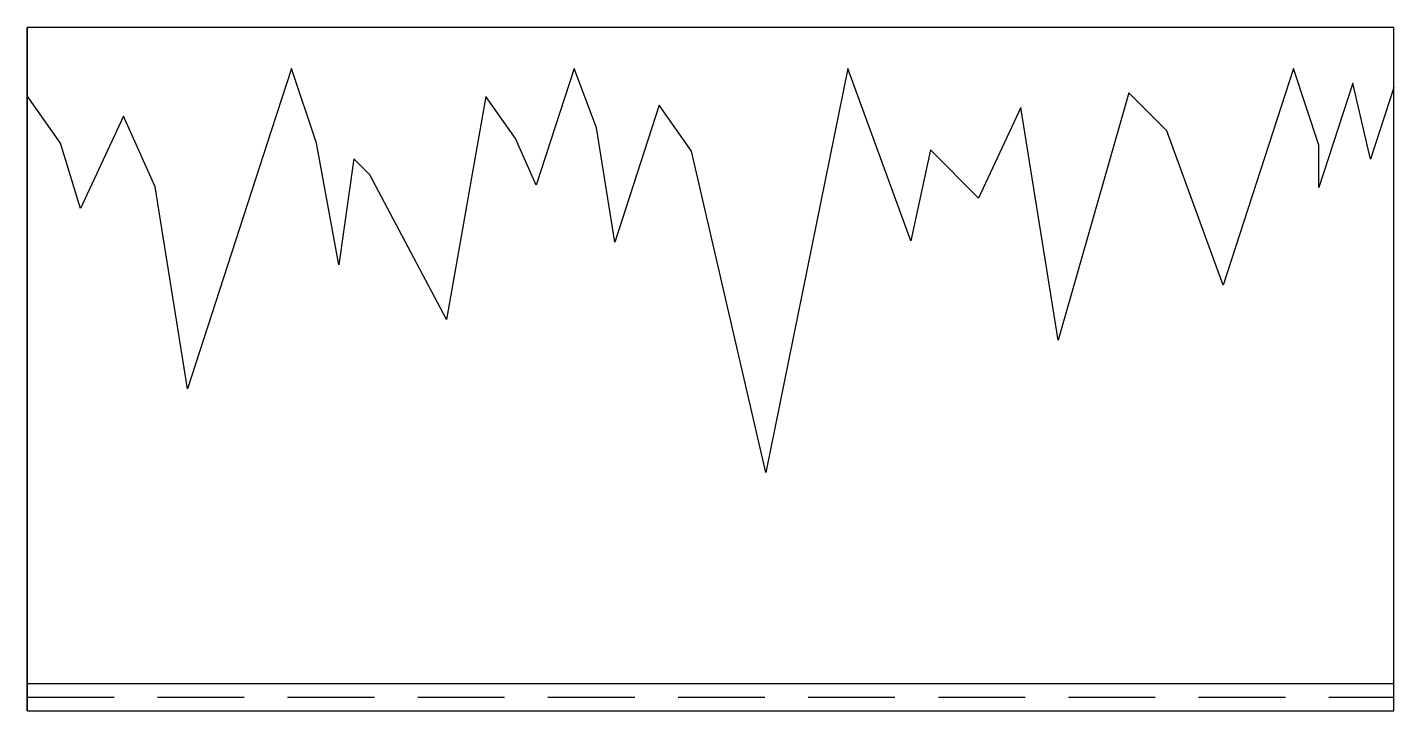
# Model space of a CAD drawing. Extents: x 0 to 100, y 0 to 50.
import ezdxf

# ---------------------------------------------------------------- set-up
doc = ezdxf.new("R2010")
doc.units = 0
doc.linetypes.add('HIDDEN', pattern=[9.525, 6.35, -3.175])
doc.layers.get('0').update_dxf_attribs({"linetype": 'CONTINUOUS'})

msp = doc.modelspace()

# ---------------------------------------------------------------- linework, layer by layer
at = {"linetype": 'CONTINUOUS'}
for p, q in [((100, 50), (0, 50)), ((0, 0), (0, 50)), ((100, 50), (0, 50)), ((0, 50), (0, 0)), ((100, 0), (100, 50)), ((19.34, 47), (17.88, 42.49)), ((19.34, 47), (17.88, 42.49)), ((21.17, 41.53), (19.34, 47)), ((21.17, 41.53), (19.34, 47)), ((40.01, 47), (37.23, 38.46)), ((40.01, 47), (37.23, 38.46)), ((41.65, 42.65), (40.01, 47)), ((41.65, 42.65), (40.01, 47)), ((60.05, 47), (54.04, 17.42)), ((60.05, 47), (54.04, 17.42)), ((64.65, 34.37), (60.05, 47)), ((64.65, 34.37), (60.05, 47)), ((92.67, 47), (87.51, 31.13)), ((92.67, 47), (87.51, 31.13)), ((94.53, 41.39), (92.67, 47)), ((94.53, 41.39), (92.67, 47)), ((80.62, 45.2), (75.44, 27.12)), ((80.62, 45.2), (75.44, 27.12)), ((83.4, 42.42), (80.62, 45.2)), ((83.4, 42.42), (80.62, 45.2)), ((97.01, 45.92), (94.53, 38.29)), ((97.01, 45.92), (94.53, 38.29)), ((98.3, 40.35), (97.01, 45.92)), ((98.3, 40.35), (97.01, 45.92)), ((100, 45.59), (98.3, 40.35)), ((100, 45.59), (98.3, 40.35)), ((100, 0), (100, 45.59)), ((100, 0), (100, 45.59)), ((2.43, 41.53), (0, 44.99)), ((0, 44.99), (0, 0)), ((2.43, 41.53), (0, 44.99)), ((0, 44.99), (0, 0)), ((33.56, 44.94), (30.69, 28.63)), ((33.56, 44.94), (30.69, 28.63)), ((35.72, 41.86), (33.56, 44.94)), ((35.72, 41.86), (33.56, 44.94)), ((46.24, 44.31), (42.99, 34.29)), ((46.24, 44.31), (42.99, 34.29)), ((48.61, 40.93), (46.24, 44.31)), ((48.61, 40.93), (46.24, 44.31)), ((72.71, 44.14), (69.62, 37.51)), ((72.71, 44.14), (69.62, 37.51)), ((75.44, 27.12), (72.71, 44.14)), ((75.44, 27.12), (72.71, 44.14)), ((7.05, 43.51), (3.89, 36.74)), ((7.05, 43.51), (3.89, 36.74)), ((9.35, 38.34), (7.05, 43.51)), ((9.35, 38.34), (7.05, 43.51)), ((17.88, 42.49), (11.72, 23.54)), ((17.88, 42.49), (11.72, 23.54)), ((42.99, 34.29), (41.65, 42.65)), ((42.99, 34.29), (41.65, 42.65)), ((87.51, 31.13), (83.4, 42.42)), ((87.51, 31.13), (83.4, 42.42)), ((3.89, 36.74), (2.43, 41.53)), ((3.89, 36.74), (2.43, 41.53)), ((22.8, 32.63), (21.17, 41.53)), ((22.8, 32.63), (21.17, 41.53)), ((37.23, 38.46), (35.72, 41.86)), ((37.23, 38.46), (35.72, 41.86)), ((66.09, 41.04), (64.65, 34.37)), ((66.09, 41.04), (64.65, 34.37)), ((69.62, 37.51), (66.09, 41.04)), ((69.62, 37.51), (66.09, 41.04)), ((94.53, 38.29), (94.53, 41.39)), ((94.53, 38.29), (94.53, 41.39)), ((23.89, 40.38), (22.8, 32.63)), ((23.89, 40.38), (22.8, 32.63)), ((25.07, 39.2), (23.89, 40.38)), ((25.07, 39.2), (23.89, 40.38)), ((54.04, 17.42), (48.61, 40.93)), ((54.04, 17.42), (48.61, 40.93)), ((30.69, 28.63), (25.07, 39.2)), ((30.69, 28.63), (25.07, 39.2)), ((11.72, 23.54), (9.35, 38.34)), ((11.72, 23.54), (9.35, 38.34)), ((0, 2), (100, 2)), ((0, 0), (100, 0)), ((0, 0), (100, 0)), ((0, 0), (100, 0)), ((0, 0), (100, 0)), ((0, 0), (100, 0))]:
    msp.add_line(p, q, dxfattribs=at)
at = {"linetype": 'HIDDEN'}
msp.add_line((0, 1), (100, 1), dxfattribs=at)

doc.saveas('drawing.dxf')
